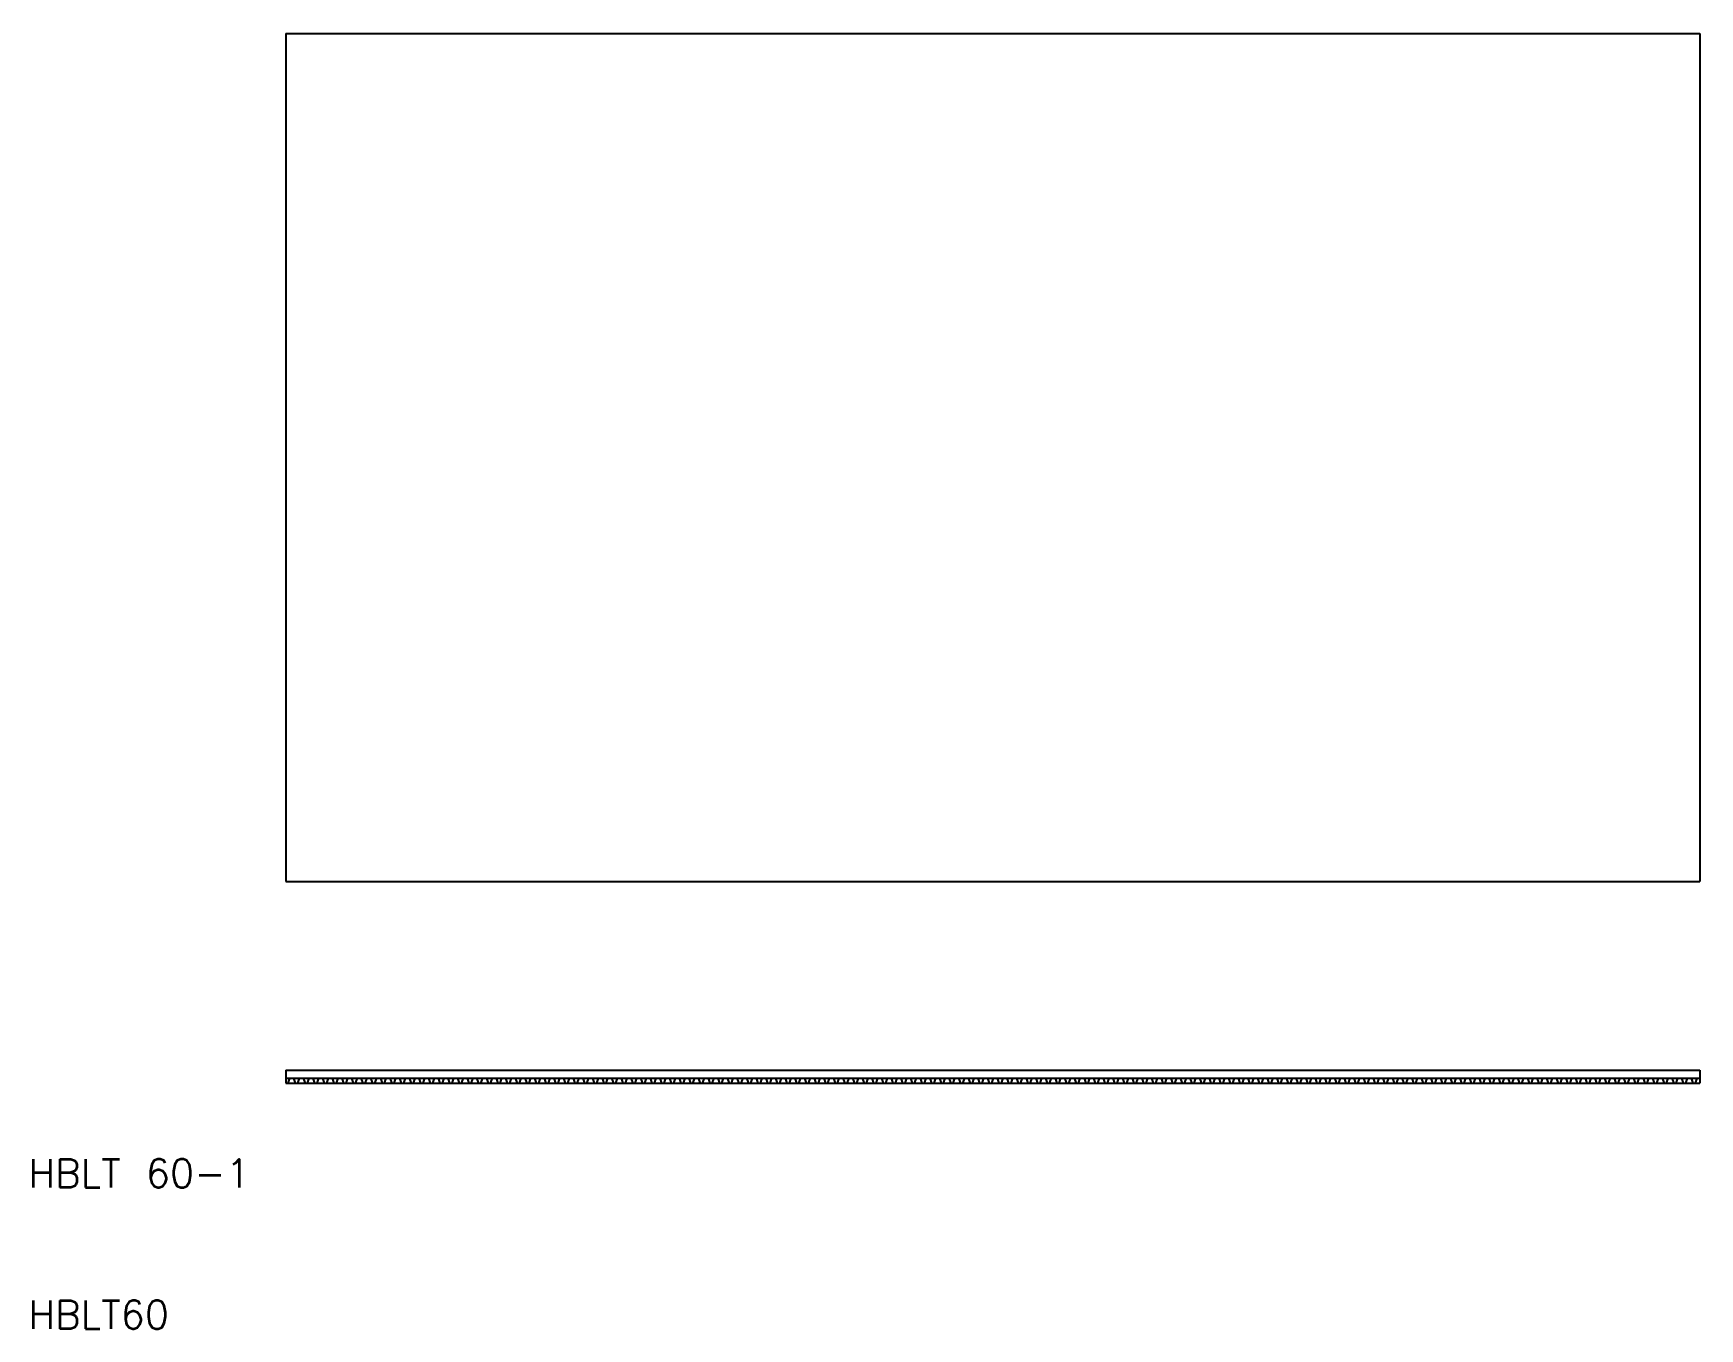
# Model space of a CAD drawing. Extents: x 10 to 128, y 10 to 102.
import ezdxf

# ---------------------------------------------------------------- set-up
doc = ezdxf.new("R2010")
doc.units = 0
doc.layers.get('0').update_dxf_attribs({"linetype": 'CONTINUOUS'})
doc.styles.get("Standard").update_dxf_attribs({"font": 'txt.shx', "bigfont": 'extfont.shx'})

msp = doc.modelspace()

# ---------------------------------------------------------------- linework, layer by layer
at = {"color": 7, "linetype": 'CONTINUOUS'}
for p, q in [((28.21, 101.65), (128.21, 101.65)), ((28.21, 101.65), (28.21, 41.65)), ((128.21, 101.65), (128.21, 41.65)), ((28.21, 41.65), (128.21, 41.65)), ((28.21, 28.28), (128.21, 28.28)), ((28.21, 28.28), (28.21, 27.38)), ((28.21, 27.72), (128.21, 27.72)), ((28.21, 27.38), (128.21, 27.38)), ((28.37, 27.38), (28.49, 27.72)), ((28.75, 27.72), (28.87, 27.38)), ((29.05, 27.38), (29.17, 27.72)), ((29.43, 27.72), (29.56, 27.38)), ((29.73, 27.38), (29.86, 27.72)), ((30.11, 27.72), (30.24, 27.38)), ((30.41, 27.38), (30.54, 27.72)), ((30.8, 27.72), (30.92, 27.38)), ((31.1, 27.38), (31.22, 27.72)), ((31.48, 27.72), (31.6, 27.38)), ((31.78, 27.38), (31.9, 27.72)), ((32.16, 27.72), (32.28, 27.38)), ((32.46, 27.38), (32.58, 27.72)), ((32.84, 27.72), (32.97, 27.38)), ((33.14, 27.38), (33.27, 27.72)), ((33.52, 27.72), (33.65, 27.38)), ((33.82, 27.38), (33.95, 27.72)), ((34.2, 27.72), (34.33, 27.38)), ((34.5, 27.38), (34.63, 27.72)), ((34.89, 27.72), (35.01, 27.38)), ((35.19, 27.38), (35.31, 27.72)), ((35.57, 27.72), (35.69, 27.38)), ((35.87, 27.38), (35.99, 27.72)), ((36.25, 27.72), (36.37, 27.38)), ((36.55, 27.38), (36.67, 27.72)), ((36.93, 27.72), (37.06, 27.38)), ((37.23, 27.38), (37.36, 27.72)), ((37.61, 27.72), (37.74, 27.38)), ((37.91, 27.38), (38.04, 27.72)), ((38.3, 27.72), (38.42, 27.38)), ((38.6, 27.38), (38.72, 27.72)), ((38.98, 27.72), (39.1, 27.38)), ((39.28, 27.38), (39.4, 27.72)), ((39.66, 27.72), (39.78, 27.38)), ((39.96, 27.38), (40.08, 27.72)), ((40.34, 27.72), (40.46, 27.38)), ((40.64, 27.38), (40.76, 27.72)), ((41.02, 27.72), (41.15, 27.38)), ((41.32, 27.38), (41.45, 27.72)), ((41.7, 27.72), (41.83, 27.38)), ((42, 27.38), (42.13, 27.72)), ((42.39, 27.72), (42.51, 27.38)), ((42.69, 27.38), (42.81, 27.72)), ((43.07, 27.72), (43.19, 27.38)), ((43.37, 27.38), (43.49, 27.72)), ((43.75, 27.72), (43.87, 27.38)), ((44.05, 27.38), (44.17, 27.72)), ((44.43, 27.72), (44.56, 27.38)), ((44.73, 27.38), (44.86, 27.72)), ((45.11, 27.72), (45.24, 27.38)), ((45.41, 27.38), (45.54, 27.72)), ((45.79, 27.72), (45.92, 27.38)), ((46.09, 27.38), (46.22, 27.72)), ((46.48, 27.72), (46.6, 27.38)), ((46.78, 27.38), (46.9, 27.72)), ((47.16, 27.72), (47.28, 27.38)), ((47.46, 27.38), (47.58, 27.72)), ((47.84, 27.72), (47.96, 27.38)), ((48.14, 27.38), (48.26, 27.72)), ((48.52, 27.72), (48.65, 27.38)), ((48.82, 27.38), (48.95, 27.72)), ((49.2, 27.72), (49.33, 27.38)), ((49.5, 27.38), (49.63, 27.72)), ((49.89, 27.72), (50.01, 27.38)), ((50.19, 27.38), (50.31, 27.72)), ((50.57, 27.72), (50.69, 27.38)), ((50.87, 27.38), (50.99, 27.72)), ((51.25, 27.72), (51.37, 27.38)), ((51.55, 27.38), (51.67, 27.72)), ((51.93, 27.72), (52.05, 27.38)), ((52.23, 27.38), (52.35, 27.72)), ((52.61, 27.72), (52.74, 27.38)), ((52.91, 27.38), (53.04, 27.72)), ((53.29, 27.72), (53.42, 27.38)), ((53.59, 27.38), (53.72, 27.72)), ((53.98, 27.72), (54.1, 27.38)), ((54.28, 27.38), (54.4, 27.72)), ((54.66, 27.72), (54.78, 27.38)), ((54.96, 27.38), (55.08, 27.72)), ((55.34, 27.72), (55.46, 27.38)), ((55.64, 27.38), (55.76, 27.72)), ((56.02, 27.72), (56.15, 27.38)), ((56.32, 27.38), (56.45, 27.72)), ((56.7, 27.72), (56.83, 27.38)), ((57, 27.38), (57.13, 27.72)), ((57.38, 27.72), (57.51, 27.38)), ((57.68, 27.38), (57.81, 27.72)), ((58.07, 27.72), (58.19, 27.38)), ((58.37, 27.38), (58.49, 27.72)), ((58.75, 27.72), (58.87, 27.38)), ((59.05, 27.38), (59.17, 27.72)), ((59.43, 27.72), (59.55, 27.38)), ((59.73, 27.38), (59.85, 27.72)), ((60.11, 27.72), (60.24, 27.38)), ((60.41, 27.38), (60.54, 27.72)), ((60.79, 27.72), (60.92, 27.38)), ((61.09, 27.38), (61.22, 27.72)), ((61.48, 27.72), (61.6, 27.38)), ((61.78, 27.38), (61.9, 27.72)), ((62.16, 27.72), (62.28, 27.38)), ((62.46, 27.38), (62.58, 27.72)), ((62.84, 27.72), (62.96, 27.38)), ((63.14, 27.38), (63.26, 27.72)), ((63.52, 27.72), (63.64, 27.38)), ((63.82, 27.38), (63.94, 27.72)), ((64.2, 27.72), (64.33, 27.38)), ((64.5, 27.38), (64.63, 27.72)), ((64.88, 27.72), (65.01, 27.38)), ((65.18, 27.38), (65.31, 27.72)), ((65.57, 27.72), (65.69, 27.38)), ((65.87, 27.38), (65.99, 27.72)), ((66.25, 27.72), (66.37, 27.38)), ((66.55, 27.38), (66.67, 27.72)), ((66.93, 27.72), (67.05, 27.38)), ((67.23, 27.38), (67.35, 27.72)), ((67.61, 27.72), (67.74, 27.38)), ((67.91, 27.38), (68.04, 27.72)), ((68.29, 27.72), (68.42, 27.38)), ((68.59, 27.38), (68.72, 27.72)), ((68.97, 27.72), (69.1, 27.38)), ((69.27, 27.38), (69.4, 27.72)), ((69.66, 27.72), (69.78, 27.38)), ((69.96, 27.38), (70.08, 27.72)), ((70.34, 27.72), (70.46, 27.38)), ((70.64, 27.38), (70.76, 27.72)), ((71.02, 27.72), (71.14, 27.38)), ((71.32, 27.38), (71.44, 27.72)), ((71.7, 27.72), (71.83, 27.38)), ((72, 27.38), (72.13, 27.72)), ((72.38, 27.72), (72.51, 27.38)), ((72.68, 27.38), (72.81, 27.72)), ((73.07, 27.72), (73.19, 27.38)), ((73.37, 27.38), (73.49, 27.72)), ((73.75, 27.72), (73.87, 27.38)), ((74.05, 27.38), (74.17, 27.72)), ((74.43, 27.72), (74.55, 27.38)), ((74.73, 27.38), (74.85, 27.72)), ((75.11, 27.72), (75.23, 27.38)), ((75.41, 27.38), (75.53, 27.72)), ((75.79, 27.72), (75.92, 27.38)), ((76.09, 27.38), (76.22, 27.72)), ((76.47, 27.72), (76.6, 27.38)), ((76.77, 27.38), (76.9, 27.72)), ((77.16, 27.72), (77.28, 27.38)), ((77.46, 27.38), (77.58, 27.72)), ((77.84, 27.72), (77.96, 27.38)), ((78.14, 27.38), (78.26, 27.72)), ((78.52, 27.72), (78.64, 27.38)), ((78.82, 27.38), (78.94, 27.72)), ((79.2, 27.72), (79.33, 27.38)), ((79.5, 27.38), (79.63, 27.72)), ((79.88, 27.72), (80.01, 27.38)), ((80.18, 27.38), (80.31, 27.72)), ((80.56, 27.72), (80.69, 27.38)), ((80.86, 27.38), (80.99, 27.72)), ((81.25, 27.72), (81.37, 27.38)), ((81.55, 27.38), (81.67, 27.72)), ((81.93, 27.72), (82.05, 27.38)), ((82.23, 27.38), (82.35, 27.72)), ((82.61, 27.72), (82.73, 27.38)), ((82.91, 27.38), (83.03, 27.72)), ((83.29, 27.72), (83.42, 27.38)), ((83.59, 27.38), (83.72, 27.72)), ((83.97, 27.72), (84.1, 27.38)), ((84.27, 27.38), (84.4, 27.72)), ((84.66, 27.72), (84.78, 27.38)), ((84.96, 27.38), (85.08, 27.72)), ((85.34, 27.72), (85.46, 27.38)), ((85.64, 27.38), (85.76, 27.72)), ((86.02, 27.72), (86.14, 27.38)), ((86.32, 27.38), (86.44, 27.72)), ((86.7, 27.72), (86.82, 27.38)), ((87, 27.38), (87.12, 27.72)), ((87.38, 27.72), (87.51, 27.38)), ((87.68, 27.38), (87.81, 27.72)), ((88.06, 27.72), (88.19, 27.38)), ((88.36, 27.38), (88.49, 27.72)), ((88.75, 27.72), (88.87, 27.38)), ((89.05, 27.38), (89.17, 27.72)), ((89.43, 27.72), (89.55, 27.38)), ((89.73, 27.38), (89.85, 27.72)), ((90.11, 27.72), (90.23, 27.38)), ((90.41, 27.38), (90.53, 27.72)), ((90.79, 27.72), (90.92, 27.38)), ((91.09, 27.38), (91.22, 27.72)), ((91.47, 27.72), (91.6, 27.38)), ((91.77, 27.38), (91.9, 27.72)), ((92.15, 27.72), (92.28, 27.38)), ((92.45, 27.38), (92.58, 27.72)), ((92.84, 27.72), (92.96, 27.38)), ((93.14, 27.38), (93.26, 27.72)), ((93.52, 27.72), (93.64, 27.38)), ((93.82, 27.38), (93.94, 27.72)), ((94.2, 27.72), (94.32, 27.38)), ((94.5, 27.38), (94.62, 27.72)), ((94.88, 27.72), (95.01, 27.38)), ((95.18, 27.38), (95.31, 27.72)), ((95.56, 27.72), (95.69, 27.38)), ((95.86, 27.38), (95.99, 27.72)), ((96.25, 27.72), (96.37, 27.38)), ((96.55, 27.38), (96.67, 27.72)), ((96.93, 27.72), (97.05, 27.38)), ((97.23, 27.38), (97.35, 27.72)), ((97.61, 27.72), (97.73, 27.38)), ((97.91, 27.38), (98.03, 27.72)), ((98.29, 27.72), (98.41, 27.38)), ((98.59, 27.38), (98.71, 27.72)), ((98.97, 27.72), (99.1, 27.38)), ((99.27, 27.38), (99.4, 27.72)), ((99.65, 27.72), (99.78, 27.38)), ((99.95, 27.38), (100.08, 27.72)), ((100.34, 27.72), (100.46, 27.38)), ((100.64, 27.38), (100.76, 27.72)), ((101.02, 27.72), (101.14, 27.38)), ((101.32, 27.38), (101.44, 27.72)), ((101.7, 27.72), (101.82, 27.38)), ((102, 27.38), (102.12, 27.72)), ((102.38, 27.72), (102.51, 27.38)), ((102.68, 27.38), (102.81, 27.72)), ((103.06, 27.72), (103.19, 27.38)), ((103.36, 27.38), (103.49, 27.72)), ((103.74, 27.72), (103.87, 27.38)), ((104.04, 27.38), (104.17, 27.72)), ((104.43, 27.72), (104.55, 27.38)), ((104.73, 27.38), (104.85, 27.72)), ((105.11, 27.72), (105.23, 27.38)), ((105.41, 27.38), (105.53, 27.72)), ((105.79, 27.72), (105.91, 27.38)), ((106.09, 27.38), (106.21, 27.72)), ((106.47, 27.72), (106.6, 27.38)), ((106.77, 27.38), (106.9, 27.72)), ((107.15, 27.72), (107.28, 27.38)), ((107.45, 27.38), (107.58, 27.72)), ((107.84, 27.72), (107.96, 27.38)), ((108.14, 27.38), (108.26, 27.72)), ((108.52, 27.72), (108.64, 27.38)), ((108.82, 27.38), (108.94, 27.72)), ((109.2, 27.72), (109.32, 27.38)), ((109.5, 27.38), (109.62, 27.72)), ((109.88, 27.72), (110, 27.38)), ((110.18, 27.38), (110.3, 27.72)), ((110.56, 27.72), (110.69, 27.38)), ((110.86, 27.38), (110.99, 27.72)), ((111.24, 27.72), (111.37, 27.38)), ((111.54, 27.38), (111.67, 27.72)), ((111.93, 27.72), (112.05, 27.38)), ((112.23, 27.38), (112.35, 27.72)), ((112.61, 27.72), (112.73, 27.38)), ((112.91, 27.38), (113.03, 27.72)), ((113.29, 27.72), (113.41, 27.38)), ((113.59, 27.38), (113.71, 27.72)), ((113.97, 27.72), (114.1, 27.38)), ((114.27, 27.38), (114.4, 27.72)), ((114.65, 27.72), (114.78, 27.38)), ((114.95, 27.38), (115.08, 27.72)), ((115.33, 27.72), (115.46, 27.38)), ((115.63, 27.38), (115.76, 27.72)), ((116.02, 27.72), (116.14, 27.38)), ((116.32, 27.38), (116.44, 27.72)), ((116.7, 27.72), (116.82, 27.38)), ((117, 27.38), (117.12, 27.72)), ((117.38, 27.72), (117.5, 27.38)), ((117.68, 27.38), (117.8, 27.72)), ((118.06, 27.72), (118.19, 27.38)), ((118.36, 27.38), (118.49, 27.72)), ((118.74, 27.72), (118.87, 27.38)), ((119.04, 27.38), (119.17, 27.72)), ((119.43, 27.72), (119.55, 27.38)), ((119.73, 27.38), (119.85, 27.72)), ((120.11, 27.72), (120.23, 27.38)), ((120.41, 27.38), (120.53, 27.72)), ((120.79, 27.72), (120.91, 27.38)), ((121.09, 27.38), (121.21, 27.72)), ((121.47, 27.72), (121.59, 27.38)), ((121.77, 27.38), (121.89, 27.72)), ((122.15, 27.72), (122.28, 27.38)), ((122.45, 27.38), (122.58, 27.72)), ((122.83, 27.72), (122.96, 27.38)), ((123.13, 27.38), (123.26, 27.72)), ((123.52, 27.72), (123.64, 27.38)), ((123.82, 27.38), (123.94, 27.72)), ((124.2, 27.72), (124.32, 27.38)), ((124.5, 27.38), (124.62, 27.72)), ((124.88, 27.72), (125, 27.38)), ((125.18, 27.38), (125.3, 27.72)), ((125.56, 27.72), (125.69, 27.38)), ((125.86, 27.38), (125.99, 27.72)), ((126.24, 27.72), (126.37, 27.38)), ((126.54, 27.38), (126.67, 27.72)), ((126.92, 27.72), (127.05, 27.38)), ((127.22, 27.38), (127.35, 27.72)), ((127.61, 27.72), (127.73, 27.38)), ((127.91, 27.38), (128.03, 27.72)), ((128.21, 28.28), (128.21, 27.38))]:
    msp.add_line(p, q, dxfattribs=at)

# ---------------------------------------------------------------- texts
for s, p in [('HBLT 60-1', (10, 20)), ('HBLT60', (10, 10))]:
    msp.add_text(s, height=2, dxfattribs=at).set_placement(p)

doc.saveas('drawing.dxf')
